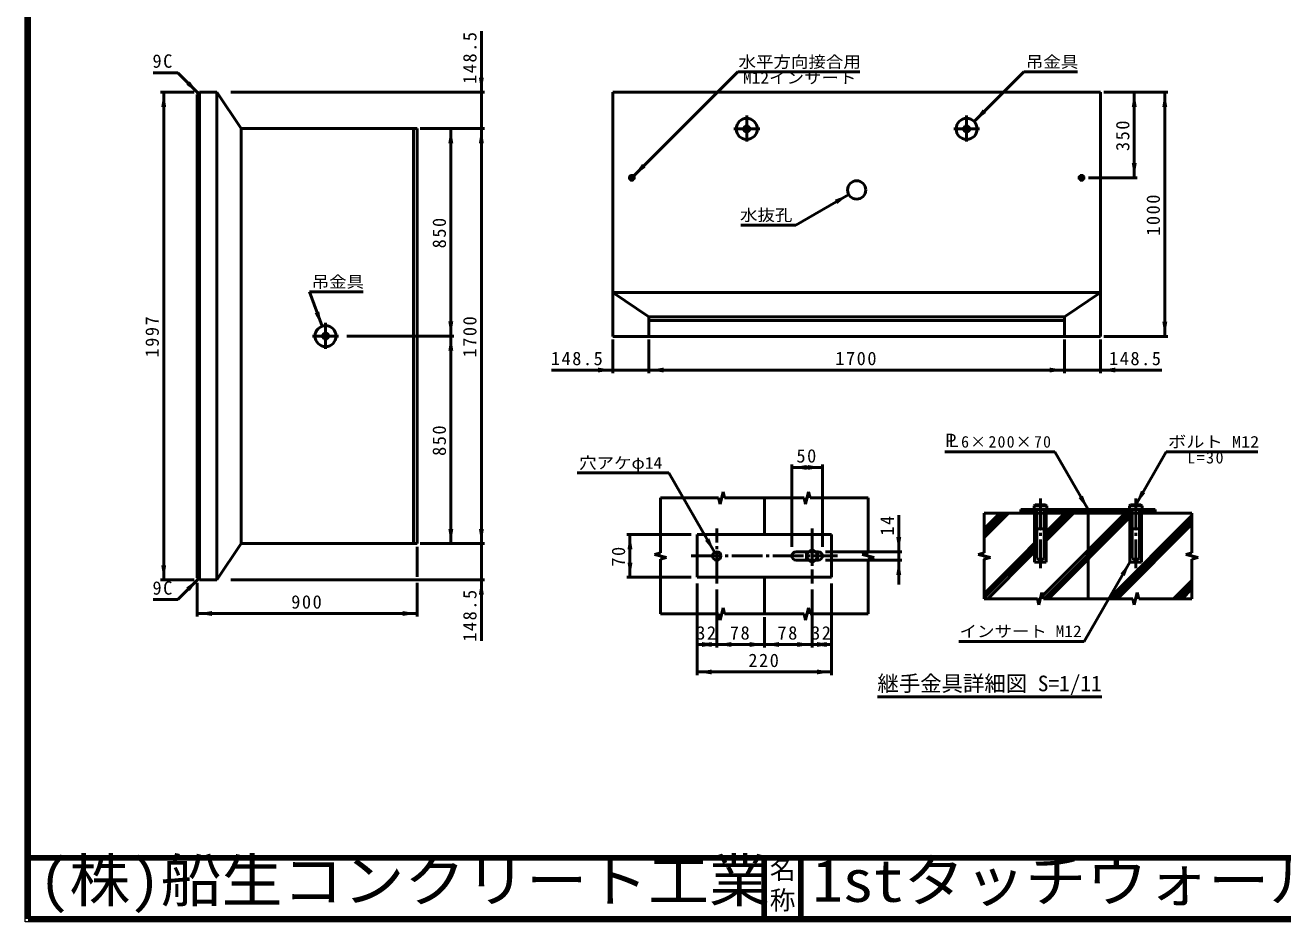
# Model space of a CAD drawing. Units: millimetres, scale not verified, with parts at other scales. Extents: x 100 to 4105, y 100 to 2870.
# Drawn here: x 100 to 2159, y 100 to 1569 of the extents above; entities that cross this region are included whole.
import ezdxf
from ezdxf.enums import TextEntityAlignment as Align

# ---------------------------------------------------------------- set-up
doc = ezdxf.new("R2010")
doc.units = ezdxf.units.MM
doc.header["$LTSCALE"] = 5
doc.linetypes.add('USER1', pattern=[8, 4, -4])
doc.linetypes.add('USER2', pattern=[13.4, 10, -1.2, 1, -1.2])
doc.layers.add('V-nasSTD', color=7, linetype='Continuous', lineweight=50)
doc.styles.add('ＭＳ ゴシック', font='')
doc.styles.get('ＭＳ ゴシック').set_extended_font_data('MS Gothic')

msp = doc.modelspace()

# ---------------------------------------------------------------- hatches: boundary and pattern name
at = {"layer": 'V-nasSTD'}
for points in [[(846.841, 1482.926), (850.841, 1482.926), (846.841, 1458.926), (842.841, 1482.926)], [(366.67, 1474.097), (369.499, 1476.925), (383.641, 1457.126), (363.842, 1471.268)], [(326.841, 1434.926), (322.841, 1434.926), (326.841, 1458.926), (330.841, 1434.926)], [(1915.641, 1434.926), (1911.641, 1434.926), (1915.641, 1458.926), (1919.641, 1434.926)], [(1965.641, 1434.926), (1961.641, 1434.926), (1965.641, 1458.926), (1969.641, 1434.926)], [(1670.374, 1428.059), (1673.202, 1425.231), (1653.403, 1411.089), (1667.545, 1430.888)], [(796.841, 1375.526), (792.841, 1375.526), (796.841, 1399.526), (800.841, 1375.526)], [(846.841, 1375.526), (842.841, 1375.526), (846.841, 1399.526), (850.841, 1375.526)], [(1112.699, 1338.584), (1115.527, 1335.755), (1095.728, 1321.613), (1109.87, 1341.412)], [(1915.641, 1342.926), (1919.641, 1342.926), (1915.641, 1318.926), (1911.641, 1342.926)], [(1427.466, 1279.426), (1425.466, 1282.89), (1448.251, 1291.426), (1429.466, 1275.962)], [(577.75, 1098.242), (581.509, 1099.61), (585.958, 1075.689), (573.991, 1096.874)], [(796.841, 1083.526), (800.841, 1083.526), (796.841, 1059.526), (792.841, 1083.526)], [(1965.641, 1082.926), (1969.641, 1082.926), (1965.641, 1058.926), (1961.641, 1082.926)], [(796.841, 1035.526), (792.841, 1035.526), (796.841, 1059.526), (800.841, 1035.526)], [(1037.841, 1003.926), (1037.841, 1007.926), (1061.841, 1003.926), (1037.841, 999.926)], [(1145.241, 1003.926), (1145.241, 999.926), (1121.241, 1003.926), (1145.241, 1007.926)], [(1777.241, 1003.926), (1777.241, 1007.926), (1801.241, 1003.926), (1777.241, 999.926)], [(1884.641, 1003.926), (1884.641, 999.926), (1860.641, 1003.926), (1884.641, 1007.926)], [(1379.119, 844.382), (1379.119, 840.382), (1355.119, 844.382), (1379.119, 848.382)], [(1381.119, 844.382), (1381.119, 848.382), (1405.119, 844.382), (1381.119, 840.382)], [(1930.119, 804.167), (1933.584, 802.167), (1918.119, 783.382), (1926.655, 806.167)], [(1828.119, 796.167), (1831.584, 798.167), (1840.119, 775.382), (1824.655, 794.167)], [(796.841, 743.526), (800.841, 743.526), (796.841, 719.526), (792.841, 743.526)], [(846.841, 743.526), (850.841, 743.526), (846.841, 719.526), (842.841, 743.526)], [(1090.119, 710.382), (1086.119, 710.382), (1090.119, 734.382), (1094.119, 710.382)], [(1216.619, 726.229), (1220.084, 728.229), (1228.619, 705.445), (1213.155, 724.229)], [(1530.119, 730.382), (1534.119, 730.382), (1530.119, 706.382), (1526.119, 730.382)], [(326.841, 684.126), (330.841, 684.126), (326.841, 660.126), (322.841, 684.126)], [(1090.119, 688.382), (1094.119, 688.382), (1090.119, 664.382), (1086.119, 688.382)], [(1530.119, 668.382), (1526.119, 668.382), (1530.119, 692.382), (1534.119, 668.382)], [(1896.619, 668.598), (1900.084, 666.598), (1908.619, 689.382), (1893.155, 670.598)], [(366.67, 644.956), (369.499, 642.127), (383.641, 661.926), (363.842, 647.784)], [(846.841, 636.126), (842.841, 636.126), (846.841, 660.126), (850.841, 636.126)], [(405.841, 605.126), (405.841, 601.126), (381.841, 605.126), (405.841, 609.126)], [(717.841, 605.126), (717.841, 609.126), (741.841, 605.126), (717.841, 601.126)], [(1224.119, 554.382), (1224.119, 550.382), (1200.119, 554.382), (1224.119, 558.382)], [(1208.119, 554.382), (1208.119, 558.382), (1232.119, 554.382), (1208.119, 550.382)], [(1256.119, 554.382), (1256.119, 550.382), (1232.119, 554.382), (1256.119, 558.382)], [(1286.119, 554.382), (1286.119, 558.382), (1310.119, 554.382), (1286.119, 550.382)], [(1334.119, 554.382), (1334.119, 550.382), (1310.119, 554.382), (1334.119, 558.382)], [(1364.119, 554.382), (1364.119, 558.382), (1388.119, 554.382), (1364.119, 550.382)], [(1412.119, 554.382), (1412.119, 550.382), (1388.119, 554.382), (1412.119, 558.382)], [(1396.119, 554.382), (1396.119, 558.382), (1420.119, 554.382), (1396.119, 550.382)], [(1224.119, 509.382), (1224.119, 505.382), (1200.119, 509.382), (1224.119, 513.382)], [(1396.119, 509.382), (1396.119, 513.382), (1420.119, 509.382), (1396.119, 505.382)]]:
    msp.add_hatch(color=256, dxfattribs=at).paths.add_polyline_path(points)

# ---------------------------------------------------------------- linework, layer by layer
at = {"layer": 'V-nasSTD', "lineweight": 100}
for p, q in [((105, 2865), (105, 105)), ((105, 205), (4100, 205)), ((1310, 205), (1310, 105)), ((1370, 205), (1370, 105)), ((105, 105), (4100, 105))]:
    msp.add_line(p, q, dxfattribs=at)
at = {"layer": 'V-nasSTD'}
for p, q in [((846.841, 1458.926), (846.841, 1558.926)), ((349.7, 1491.067), (309.7, 1491.067)), ((383.641, 1457.126), (349.7, 1491.067)), ((1095.728, 1321.613), (1266.439, 1492.324)), ((1266.439, 1492.324), (1466.439, 1492.324)), ((1653.403, 1411.089), (1734.639, 1492.324)), ((1734.639, 1492.324), (1822.639, 1492.324)), ((376.841, 1458.926), (321.841, 1458.926)), ((326.841, 1458.926), (326.841, 660.126)), ((385.441, 1458.926), (381.841, 1455.326)), ((381.841, 1455.326), (381.841, 663.726)), ((413.841, 1458.926), (385.441, 1458.926)), ((385.441, 1458.926), (385.441, 660.126)), ((413.841, 660.126), (413.841, 1458.926)), ((413.841, 1458.926), (453.841, 1399.526)), ((436.841, 1458.926), (851.841, 1458.926)), ((846.841, 1399.526), (846.841, 1458.926)), ((1061.841, 1458.926), (1061.841, 1058.926)), ((1860.641, 1458.926), (1061.841, 1458.926)), ((1860.641, 1058.926), (1860.641, 1458.926)), ((1970.641, 1458.926), (1865.641, 1458.926)), ((1915.641, 1458.926), (1915.641, 1318.926)), ((1965.641, 1458.926), (1965.641, 1058.926)), ((741.841, 1399.526), (453.841, 1399.526)), ((453.841, 719.526), (453.841, 1399.526)), ((735.841, 719.526), (735.841, 1399.526)), ((741.841, 719.526), (741.841, 1399.526)), ((746.841, 1399.526), (851.841, 1399.526)), ((796.841, 1059.526), (796.841, 1399.526)), ((846.841, 719.526), (846.841, 1399.526)), ((1920.641, 1318.926), (1840.641, 1318.926)), ((1361.648, 1241.426), (1448.251, 1291.426)), ((1271.648, 1241.426), (1361.648, 1241.426)), ((585.958, 1075.689), (565.437, 1132.071)), ((565.437, 1132.071), (653.437, 1132.071)), ((1061.841, 1130.926), (1860.641, 1130.926)), ((1061.841, 1130.926), (1121.241, 1090.926)), ((1801.241, 1090.926), (1860.641, 1130.926)), ((1121.241, 1090.926), (1801.241, 1090.926)), ((1121.241, 1058.926), (1121.241, 1090.926)), ((1121.241, 1084.926), (1801.241, 1084.926)), ((1801.241, 1058.926), (1801.241, 1090.926)), ((626.841, 1059.526), (801.841, 1059.526)), ((796.841, 719.526), (796.841, 1059.526)), ((1061.841, 1058.926), (1860.641, 1058.926)), ((1061.841, 1053.926), (1061.841, 998.926)), ((1121.241, 1053.926), (1121.241, 998.926)), ((1801.241, 1053.926), (1801.241, 998.926)), ((1860.641, 1053.926), (1860.641, 998.926)), ((1970.641, 1058.926), (1865.641, 1058.926)), ((1061.841, 1003.926), (961.841, 1003.926)), ((1121.241, 1003.926), (1061.841, 1003.926)), ((1121.241, 1003.926), (1801.241, 1003.926)), ((1801.241, 1003.926), (1860.641, 1003.926)), ((1860.641, 1003.926), (1960.641, 1003.926)), ((1605.501, 869.985), (1785.501, 869.985)), ((1785.501, 869.985), (1840.119, 775.382)), ((1968.119, 869.985), (1918.119, 783.382)), ((1968.119, 869.985), (2118.119, 869.985)), ((1355.119, 849.382), (1355.119, 714.382)), ((1355.119, 844.382), (1405.119, 844.382)), ((1405.119, 849.382), (1405.119, 714.382)), ((1003.619, 835.348), (1153.619, 835.348)), ((1228.619, 705.445), (1153.619, 835.348)), ((1242.619, 804.382), (1237.619, 784.382)), ((1242.619, 804.382), (1245.119, 794.382)), ((1382.619, 804.382), (1377.619, 784.382)), ((1382.619, 804.382), (1385.119, 794.382)), ((1140.119, 794.382), (1235.119, 794.382)), ((1140.119, 704.382), (1140.119, 794.382)), ((1235.119, 794.382), (1237.619, 784.382)), ((1245.119, 794.382), (1375.119, 794.382)), ((1310.119, 794.382), (1310.119, 734.382)), ((1375.119, 794.382), (1377.619, 784.382)), ((1385.119, 794.382), (1480.119, 794.382)), ((1480.119, 794.382), (1480.119, 704.382)), ((1753.619, 783.382), (1751.619, 781.382)), ((1770.619, 783.382), (1753.619, 783.382)), ((1770.619, 783.382), (1772.619, 781.382)), ((1909.619, 783.382), (1907.619, 781.382)), ((1926.619, 783.382), (1909.619, 783.382)), ((1926.619, 783.382), (1928.619, 781.382)), ((1530.119, 706.382), (1530.119, 766.382)), ((1670.119, 769.382), (1670.119, 704.382)), ((2010.119, 769.382), (1670.119, 769.382)), ((1695.823, 769.382), (1670.119, 743.678)), ((1702.894, 769.382), (1670.119, 736.607)), ((1709.965, 769.382), (1670.119, 729.536)), ((1950.119, 775.382), (1730.119, 775.382)), ((1730.119, 775.382), (1730.119, 769.382)), ((1731.179, 769.382), (1737.179, 775.382)), ((1738.25, 769.382), (1744.25, 775.382)), ((1745.321, 769.382), (1751.321, 775.382)), ((1751.619, 781.382), (1751.619, 775.382)), ((1772.619, 781.382), (1751.619, 781.382)), ((1751.619, 775.382), (1772.619, 775.382)), ((1752.392, 769.382), (1756.119, 773.11)), ((1752.619, 689.382), (1752.619, 769.382)), ((1756.119, 745.382), (1756.119, 775.382)), ((1900.884, 769.382), (1765.872, 634.37)), ((1907.955, 769.382), (1767.955, 629.382)), ((1772.534, 775.382), (1768.119, 770.968)), ((1768.119, 775.382), (1768.119, 745.382)), ((1771.619, 689.382), (1771.619, 769.382)), ((1801.889, 769.382), (1771.619, 739.112)), ((1808.96, 769.382), (1771.619, 732.041)), ((1816.031, 769.382), (1771.619, 724.97)), ((1772.619, 775.382), (1772.619, 781.382)), ((1773.605, 769.382), (1779.605, 775.382)), ((1775.026, 629.382), (1908.619, 762.975)), ((1780.676, 769.382), (1786.676, 775.382)), ((1787.747, 769.382), (1793.747, 775.382)), ((1794.818, 769.382), (1800.818, 775.382)), ((1801.889, 769.382), (1807.889, 775.382)), ((1808.96, 769.382), (1814.96, 775.382)), ((1816.031, 769.382), (1822.031, 775.382)), ((1823.103, 769.382), (1829.103, 775.382)), ((1830.174, 769.382), (1836.174, 775.382)), ((1837.245, 769.382), (1840.119, 772.257)), ((1843.245, 775.382), (1840.119, 772.257)), ((1840.119, 769.382), (1840.119, 629.382)), ((1844.316, 769.382), (1850.316, 775.382)), ((1851.387, 769.382), (1857.387, 775.382)), ((1858.458, 769.382), (1864.458, 775.382)), ((1865.529, 769.382), (1871.529, 775.382)), ((1872.6, 769.382), (1878.6, 775.382)), ((1874.021, 629.382), (2010.119, 765.48)), ((1879.671, 769.382), (1885.671, 775.382)), ((1886.742, 769.382), (1892.742, 775.382)), ((1893.813, 769.382), (1899.813, 775.382)), ((1900.884, 769.382), (1906.884, 775.382)), ((1907.619, 781.382), (1907.619, 775.382)), ((1928.619, 781.382), (1907.619, 781.382)), ((1907.619, 775.382), (1928.619, 775.382)), ((1907.955, 769.382), (1912.119, 773.546)), ((1908.619, 689.382), (1908.619, 769.382)), ((1912.119, 745.382), (1912.119, 775.382)), ((1928.098, 775.382), (1924.119, 771.404)), ((1924.119, 775.382), (1924.119, 745.382)), ((1927.619, 689.382), (1927.619, 769.382)), ((1928.619, 775.382), (1928.619, 781.382)), ((1929.169, 769.382), (1935.169, 775.382)), ((1936.24, 769.382), (1942.24, 775.382)), ((1943.311, 769.382), (1949.311, 775.382)), ((1950.119, 775.382), (1950.119, 769.382)), ((2010.119, 704.382), (2010.119, 769.382)), ((1756.119, 695.382), (1756.119, 745.382)), ((1768.119, 695.382), (1768.119, 745.382)), ((1881.092, 629.382), (2010.119, 758.409)), ((1888.164, 629.382), (2010.119, 751.338)), ((1912.119, 695.382), (1912.119, 745.382)), ((1924.119, 695.382), (1924.119, 745.382)), ((1085.119, 734.382), (1190.119, 734.382)), ((1090.119, 664.382), (1090.119, 734.382)), ((1200.119, 734.382), (1200.119, 664.382)), ((1420.119, 734.382), (1200.119, 734.382)), ((1420.119, 664.382), (1420.119, 734.382)), ((453.841, 719.526), (413.841, 660.126)), ((741.841, 719.526), (453.841, 719.526)), ((741.841, 665.126), (741.841, 714.526)), ((746.841, 719.526), (851.841, 719.526)), ((846.841, 719.526), (846.841, 660.126)), ((1130.119, 701.882), (1140.119, 704.382)), ((1130.119, 701.882), (1150.119, 696.882)), ((1362.119, 706.382), (1382.057, 706.382)), ((1379.026, 704.632), (1388.119, 709.882)), ((1379.026, 694.132), (1379.026, 704.632)), ((1388.119, 709.882), (1397.213, 704.632)), ((1394.182, 706.382), (1398.119, 706.382)), ((1397.213, 704.632), (1397.213, 694.132)), ((1535.119, 706.382), (1410.119, 706.382)), ((1470.119, 701.882), (1480.119, 704.382)), ((1470.119, 701.882), (1490.119, 696.882)), ((1530.119, 692.382), (1530.119, 706.382)), ((1660.119, 701.882), (1670.119, 704.382)), ((1660.119, 701.882), (1680.119, 696.882)), ((1731.889, 699.382), (1752.619, 720.112)), ((1738.96, 699.382), (1752.619, 713.041)), ((1746.031, 699.382), (1752.619, 705.97)), ((2000.119, 701.882), (2010.119, 704.382)), ((2000.119, 701.882), (2020.119, 696.882)), ((1140.119, 694.382), (1150.119, 696.882)), ((1140.119, 604.382), (1140.119, 694.382)), ((1382.057, 692.382), (1362.119, 692.382)), ((1388.119, 688.882), (1379.026, 694.132)), ((1397.213, 694.132), (1388.119, 688.882)), ((1398.119, 692.382), (1394.182, 692.382)), ((1535.119, 692.382), (1410.119, 692.382)), ((1480.119, 694.382), (1490.119, 696.882)), ((1480.119, 694.382), (1480.119, 604.382)), ((1530.119, 652.382), (1530.119, 692.382)), ((1731.889, 699.382), (1670.119, 637.612)), ((1738.96, 699.382), (1670.119, 630.541)), ((1670.119, 694.382), (1680.119, 696.882)), ((1670.388, 694.45), (1670.119, 694.181)), ((1670.119, 694.382), (1670.119, 629.382)), ((1746.031, 699.382), (1676.031, 629.382)), ((1771.619, 689.382), (1752.619, 689.382)), ((1833.619, 559.479), (1908.619, 689.382)), ((1927.619, 689.382), (1908.619, 689.382)), ((2010.119, 694.382), (2020.119, 696.882)), ((2010.119, 694.382), (2010.119, 629.382)), ((2019.031, 696.61), (2019.466, 697.046)), ((376.841, 660.126), (321.841, 660.126)), ((383.641, 661.926), (349.7, 627.985)), ((381.841, 663.726), (385.441, 660.126)), ((385.441, 660.126), (413.841, 660.126)), ((436.841, 660.126), (851.841, 660.126)), ((846.841, 660.126), (846.841, 560.126)), ((1085.119, 664.382), (1190.119, 664.382)), ((1200.119, 664.382), (1420.119, 664.382)), ((1310.119, 664.382), (1310.119, 604.382)), ((1980.087, 629.382), (2010.119, 659.414)), ((381.841, 600.126), (381.841, 655.126)), ((741.841, 600.126), (741.841, 655.126)), ((1200.119, 654.382), (1200.119, 504.382)), ((1232.119, 644.382), (1232.119, 549.382)), ((1388.119, 644.382), (1388.119, 549.382)), ((1420.119, 654.382), (1420.119, 504.382)), ((1764.619, 639.382), (1759.619, 619.382)), ((1764.619, 639.382), (1767.119, 629.382)), ((1920.619, 639.382), (1915.619, 619.382)), ((1920.619, 639.382), (1923.119, 629.382)), ((1987.158, 629.382), (2010.119, 652.343)), ((1994.23, 629.382), (2010.119, 645.272)), ((349.7, 627.985), (309.7, 627.985)), ((1670.119, 629.382), (1757.119, 629.382)), ((1757.119, 629.382), (1759.619, 619.382)), ((1757.872, 626.37), (1762.531, 631.029)), ((1767.119, 629.382), (1913.119, 629.382)), ((1913.119, 629.382), (1915.619, 619.382)), ((1923.119, 629.382), (2010.119, 629.382)), ((741.841, 605.126), (381.841, 605.126)), ((1235.119, 604.382), (1140.119, 604.382)), ((1235.119, 604.382), (1237.619, 594.382)), ((1242.619, 614.382), (1237.619, 594.382)), ((1242.619, 614.382), (1245.119, 604.382)), ((1375.119, 604.382), (1245.119, 604.382)), ((1310.119, 599.382), (1310.119, 549.382)), ((1375.119, 604.382), (1377.619, 594.382)), ((1382.619, 614.382), (1377.619, 594.382)), ((1382.619, 614.382), (1385.119, 604.382)), ((1480.119, 604.382), (1385.119, 604.382)), ((1833.619, 559.479), (1628.619, 559.479)), ((1200.119, 554.382), (1232.119, 554.382)), ((1232.119, 554.382), (1310.119, 554.382)), ((1310.119, 554.382), (1388.119, 554.382)), ((1420.119, 554.382), (1388.119, 554.382)), ((1200.119, 509.382), (1420.119, 509.382)), ((1495.12, 468.355), (1862.62, 468.355))]:
    msp.add_line(p, q, dxfattribs=at)
at = {"layer": 'V-nasSTD', "linetype": 'USER2'}
for p, q in [((1281.241, 1420.726), (1281.241, 1378.326)), ((1641.241, 1420.726), (1641.241, 1378.326)), ((1260.041, 1398.926), (1302.441, 1398.926)), ((1620.041, 1398.926), (1662.441, 1398.926)), ((1087.041, 1318.926), (1099.041, 1318.926)), ((1093.041, 1312.926), (1093.041, 1324.926)), ((1823.441, 1318.926), (1835.441, 1318.926)), ((1829.441, 1312.926), (1829.441, 1324.926)), ((591.841, 1081.326), (591.841, 1038.926)), ((570.641, 1059.526), (613.041, 1059.526)), ((1762.119, 793.382), (1762.119, 679.382)), ((1918.119, 793.382), (1918.119, 679.382)), ((1232.119, 654.382), (1232.119, 744.382)), ((1388.119, 744.382), (1388.119, 654.382)), ((1190.119, 699.382), (1430.119, 699.382))]:
    msp.add_line(p, q, dxfattribs=at)
at = {"layer": 'V-nasSTD', "linetype": 'USER1'}
for p, q in [((1382.057, 706.382), (1394.182, 706.382)), ((1394.182, 692.382), (1382.057, 692.382))]:
    msp.add_line(p, q, dxfattribs=at)
at = {"layer": 'V-nasSTD', "lineweight": 13}
msp.add_lwpolyline([(100, 100), (100, 2870), (4105, 2870), (4105, 100)], close=True, dxfattribs=at)
at = {"layer": 'V-nasSTD'}
for centre, radius in [((1281.241, 1398.926), 17.2), ((1281.241, 1398.926), 5), ((1641.241, 1398.926), 17.2), ((1641.241, 1398.926), 5), ((1093.041, 1318.926), 3.8), ((1093.041, 1318.926), 2.4), ((1093.041, 1318.926), 2), ((1829.441, 1318.926), 3.8), ((1829.441, 1318.926), 2.4), ((1829.441, 1318.926), 2), ((1461.241, 1298.926), 15), ((591.841, 1059.526), 17.2), ((591.841, 1059.526), 5), ((1232.119, 699.382), 7), ((1388.119, 699.382), 8.5)]:
    msp.add_circle(centre, radius, dxfattribs=at)
for centre, radius, start, end in [((1762.119, 754.82), 28.562, 68.4314, 111.5686), ((1918.119, 754.82), 28.562, 68.4314, 111.5686), ((1762.119, 753.382), 10, 233.1301, 306.8699), ((1918.119, 753.382), 10, 233.1301, 306.8699), ((1362.119, 699.382), 7, 90, 270), ((1398.119, 699.382), 7, 270, 90), ((1762.119, 703.382), 10, 233.1301, 306.8699), ((1918.119, 703.382), 10, 233.1301, 306.8699)]:
    msp.add_arc(centre, radius, start, end, dxfattribs=at)

# ---------------------------------------------------------------- texts
at = {"layer": 'V-nasSTD', "style": 'ＭＳ ゴシック'}
for s, height, width, p in [('水平方向接合用', 19.06, 1.1, (1367.939, 1518.324)), ('吊金具', 19.06, 1.1, (1781.139, 1518.324)), ('M12インサート', 19.06, 1.1, (1367.939, 1492.324)), ('水抜孔', 19.06, 1.1, (1313.148, 1267.426)), ('吊金具', 19.06, 1.1, (611.937, 1158.071)), ('Ｐ', 21.63, 0.9, (1615.378, 899.485)), ('Ｌ', 21.63, 0.9, (1620.001, 899.485)), ('ボルト M12', 19.06, 1.15, (2045.619, 895.985)), ('穴アケφ14', 19.06, 1.1, (1074.869, 861.348)), ('インサート M12', 19.06, 1.1, (1729.619, 585.479))]:
    msp.add_text(s, height=height, dxfattribs=dict(at, width=width)).set_placement(p, align=Align.TOP_CENTER)
msp.add_text('継手金具詳細図 S=1/11', height=25.66, dxfattribs=at).set_placement((1678.87, 503.355), align=Align.TOP_CENTER)
at = {"layer": 'V-nasSTD', "style": 'ＭＳ ゴシック', "width": 1.05}
for s, p in [('(株)船生コンクリート工業', (122.5, 202.55)), ('1stタッチウォール標準型', (1388.75, 202.47))]:
    msp.add_text(s, height=69.65, dxfattribs=at).set_placement(p, align=Align.TOP_LEFT)
at = {"layer": 'V-nasSTD', "style": 'ＭＳ ゴシック'}
for s, p in [('名', (1318.982, 200.999)), ('称', (1318.976, 151.01))]:
    msp.add_text(s, height=30.79, dxfattribs=at).set_placement(p, align=Align.TOP_LEFT)
at = {"layer": 'V-nasSTD', "char_height": 21.99, "attachment_point": 2, "rotation": 90, "style": 'ＭＳ ゴシック'}
for s, insert in [('\\T1.17;148.5', (816.841, 1516.426)), ('\\T1.17;350', (1885.641, 1388.926)), ('\\T1.17;1000', (1935.641, 1258.926)), ('\\T1.17;850', (766.841, 1229.526)), ('\\T1.17;1997', (296.841, 1059.526)), ('\\T1.17;1700', (816.841, 1059.526)), ('\\T1.17;850', (766.841, 889.526)), ('\\T1.17;14', (1500.119, 750.132)), ('\\T1.17;70', (1060.119, 699.382)), ('\\T1.17;148.5', (816.841, 602.626))]:
    msp.add_mtext(s, dxfattribs=dict(at, insert=insert))
at = {"layer": 'V-nasSTD', "attachment_point": 2, "style": 'ＭＳ ゴシック'}
for s, insert, char_height in [('\\T1.17;9C', (325.95, 1521.067), 21.99), ('\\T1.17;148.5', (1004.341, 1033.926), 21.99), ('\\T1.17;1700', (1461.241, 1033.926), 21.99), ('\\T1.17;148.5', (1918.141, 1033.926), 21.99), ('\\T1.15;6×200×70', (1706.751, 895.985), 19.06), ('\\T1.17;50', (1380.119, 874.382), 21.99), ('\\T1.19;L=30', (2033.339, 869.985), 19.06), ('\\T1.17;9C', (325.95, 657.985), 21.99), ('\\T1.17;900', (561.841, 635.126), 21.99), ('\\T1.17;32', (1216.119, 584.382), 21.99), ('\\T1.17;78', (1271.119, 584.382), 21.99), ('\\T1.17;78', (1349.119, 584.382), 21.99), ('\\T1.17;32', (1404.119, 584.382), 21.99), ('\\T1.17;220', (1310.119, 539.382), 21.99)]:
    msp.add_mtext(s, dxfattribs=dict(at, insert=insert, char_height=char_height))

doc.saveas('drawing.dxf')
